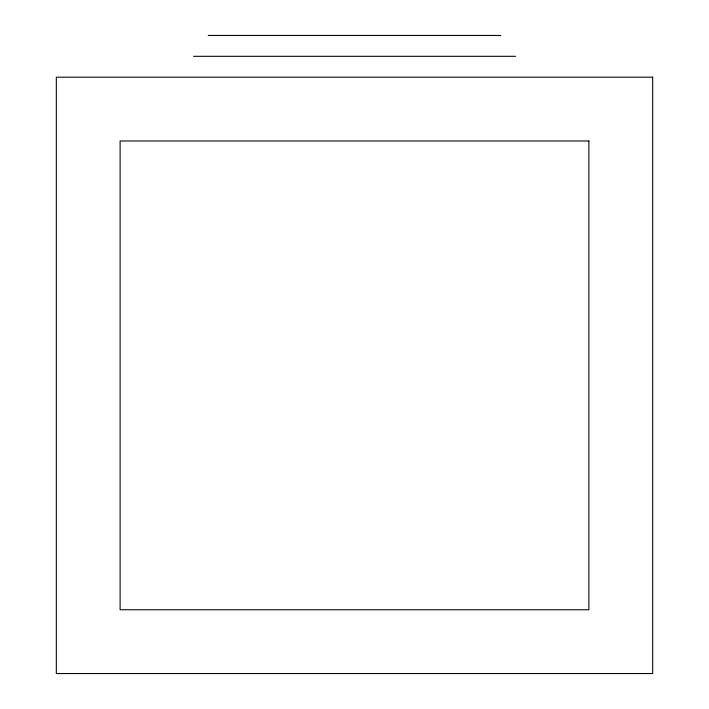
<?xml version="1.0" encoding="UTF-8"?>
<svg xmlns="http://www.w3.org/2000/svg" width="709" height="709" viewBox="0 0 709 709"><rect width="100%" height="100%" fill="white"/><g stroke="black" fill="none" stroke-linecap="round" stroke-linejoin="round"><path stroke-width="1.06" d="M208.242 35.45L500.758 35.45M193.513 56.321L515.487 56.321M652.679 77.192L56.321 77.192L56.321 673.55L652.679 673.55L652.679 77.192M588.887 140.985L120.113 140.985L120.113 609.758L588.887 609.758L588.887 140.985"/></g></svg>
